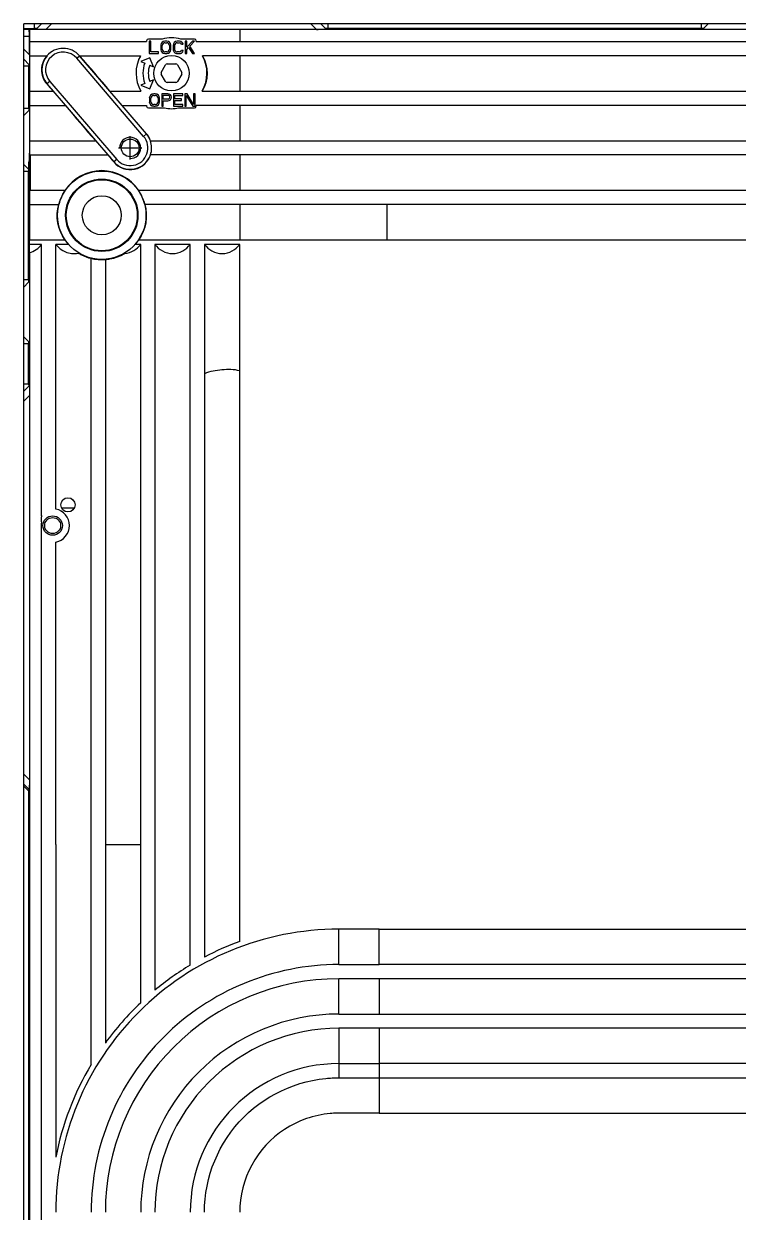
# Model space of a CAD drawing. Extents: x 0 to 1000, y 0 to 562.
# Drawn here: x 0 to 201.4, y 227.4 to 562.5 of the extents above; entities that cross this region are included whole.
import ezdxf

# ---------------------------------------------------------------- set-up
doc = ezdxf.new("R2010")
doc.units = 0
doc.layers.add('CABINET', color=8, linetype='Continuous')

# ---------------------------------------------------------------- blocks, each defined once
blk = doc.blocks.new('UDM_LAMINA_S-MAX')
at = {"layer": 'CABINET'}
for p, q in [((0, 0), (0, 562.5)), ((1000, 562.5), (0, 562.5)), ((0, 561.18), (3, 561.18)), ((0, 560.96), (1.54, 560.96)), ((1.54, 560.96), (1.57, 560.93)), ((6.26, 560.93), (1.57, 560.93)), ((3, 561.18), (3, 562.5)), ((3.46, 560.96), (5, 562.5)), ((6.26, 560.93), (7.83, 562.5)), ((60.91, 560.93), (6.26, 560.93)), ((60.91, 560.93), (60.91, 557.47)), ((82.49, 560.93), (60.91, 560.93)), ((80.92, 562.5), (82.49, 560.93)), ((917.51, 560.93), (82.49, 560.93)), ((83.75, 562.5), (85.29, 560.96)), ((85.75, 562.5), (85.75, 561.18)), ((191, 561.18), (85.75, 561.18)), ((191, 562.5), (191, 561.18)), ((193, 562.5), (191.63, 561.13)), ((0, 558.96), (1.57, 558.96)), ((1.57, 553.76), (1.57, 558.96)), ((1.6, 557.47), (1.6, 553.47)), ((1.6, 557.47), (34.65, 557.47)), ((34.65, 557.7), (34.65, 557.47)), ((39.03, 558.2), (35.15, 558.2)), ((35.4, 557.6), (35.4, 554.1)), ((35.84, 557.6), (35.4, 557.6)), ((35.84, 554.55), (35.84, 557.6)), ((38.61, 556.51), (38.61, 555.19)), ((39.05, 555.3), (39.05, 556.41)), ((40.34, 557.6), (39.78, 557.6)), ((39.78, 557.15), (40.34, 557.15)), ((41.07, 556.41), (41.07, 555.3)), ((41.51, 555.19), (41.51, 556.51)), ((42.11, 556.41), (42.11, 555.29)), ((42.55, 555.29), (42.55, 556.41)), ((43.93, 557.6), (43.28, 557.6)), ((43.28, 557.15), (43.93, 557.15)), ((48.15, 558.2), (44.27, 558.2)), ((44.51, 556.71), (44.95, 556.71)), ((45.54, 557.6), (45.54, 554.1)), ((45.97, 557.6), (45.54, 557.6)), ((45.97, 555.89), (45.97, 557.6)), ((47.58, 557.6), (45.97, 555.89)), ((46.85, 556.19), (48.16, 557.6)), ((48.16, 557.6), (47.58, 557.6)), ((48.65, 557.47), (48.65, 557.7)), ((48.65, 557.47), (937.79, 557.47)), ((1.41, 553.91), (0, 555.33)), ((1.6, 553.47), (6.54, 553.47)), ((14.92, 552.77), (15.72, 553.46)), ((34.6, 531.44), (15.71, 553.48)), ((15.71, 553.47), (32.95, 553.47)), ((35.4, 554.1), (38.03, 554.1)), ((38.03, 554.55), (35.84, 554.55)), ((38.03, 554.1), (38.03, 554.55)), ((40.34, 554.55), (39.78, 554.55)), ((39.78, 554.11), (40.34, 554.11)), ((43.93, 554.55), (43.28, 554.55)), ((43.28, 554.1), (43.93, 554.1)), ((44.95, 554.99), (44.51, 554.99)), ((44.88, 554.62), (44.95, 554.99)), ((45.54, 554.1), (45.97, 554.1)), ((45.97, 555.29), (46.48, 555.81)), ((45.97, 554.1), (45.97, 555.29)), ((46.48, 555.81), (47.58, 554.1)), ((48.16, 554.1), (46.85, 556.19)), ((47.58, 554.1), (48.16, 554.1)), ((937.79, 553.47), (50.35, 553.47)), ((60.91, 553.47), (60.91, 543.5)), ((1.54, 550.96), (0, 552.5)), ((1.4, 550.5), (0, 550.5)), ((1.4, 538.62), (1.4, 550.5)), ((33.8, 530.75), (14.92, 552.77)), ((35.57, 552.94), (33.02, 551.88)), ((33.02, 551.88), (34.13, 551.42)), ((35.51, 550.85), (36.62, 550.39)), ((36.62, 550.39), (35.57, 552.94)), ((38.78, 548.8), (40, 550.91)), ((40.43, 551.16), (42.87, 551.16)), ((43.3, 550.91), (44.52, 548.8)), ((7.33, 546.26), (6.49, 545.54)), ((7.33, 546.26), (26.2, 524.25)), ((36.62, 546.71), (35.51, 546.25)), ((35.57, 544.16), (36.62, 546.71)), ((40, 546.19), (38.78, 548.3)), ((44.52, 548.3), (43.3, 546.19)), ((1.6, 543.5), (1.6, 539.5)), ((1.6, 543.5), (8.31, 543.5)), ((6.53, 545.58), (25.4, 523.56)), ((24.26, 543.5), (33.02, 543.5)), ((34.13, 545.68), (33.02, 545.22)), ((33.02, 545.22), (35.57, 544.16)), ((42.87, 545.94), (40.43, 545.94)), ((50.28, 543.5), (937.79, 543.5)), ((35.41, 541.5), (35.41, 540.5)), ((35.83, 540.5), (35.83, 541.5)), ((36.63, 542.3), (37.08, 542.3)), ((37.08, 539.7), (36.63, 539.7)), ((37.06, 542.75), (36.65, 542.75)), ((37.88, 541.5), (37.88, 540.5)), ((38.31, 540.5), (38.31, 541.5)), ((38.9, 542.75), (38.9, 539.25)), ((40.65, 542.75), (38.9, 542.75)), ((39.34, 541.26), (39.34, 542.38)), ((39.34, 542.38), (40.72, 542.38)), ((40.72, 541.26), (39.34, 541.26)), ((39.34, 539.25), (39.34, 540.81)), ((39.34, 540.81), (40.65, 540.81)), ((42.18, 542.75), (42.18, 539.25)), ((44.81, 542.75), (42.18, 542.75)), ((42.62, 541.34), (42.62, 542.3)), ((42.62, 542.3), (44.81, 542.3)), ((44.51, 541.34), (42.62, 541.34)), ((42.62, 539.7), (42.62, 540.89)), ((42.62, 540.89), (44.51, 540.89)), ((44.81, 539.7), (42.62, 539.7)), ((44.51, 540.89), (44.51, 541.34)), ((44.81, 542.3), (44.81, 542.75)), ((44.81, 539.25), (44.81, 539.7)), ((45.39, 542.75), (45.39, 539.25)), ((46.05, 542.75), (45.39, 542.75)), ((45.83, 539.25), (45.83, 542.3)), ((45.83, 542.3), (47.65, 539.25)), ((47.87, 539.77), (46.05, 542.75)), ((47.87, 542.75), (47.87, 539.77)), ((48.31, 542.75), (47.87, 542.75)), ((48.31, 539.25), (48.31, 542.75)), ((1.4, 538.62), (0, 538.62)), ((1.41, 538.05), (0, 536.67)), ((1.6, 539.5), (11.74, 539.5)), ((27.68, 539.5), (34.65, 539.5)), ((34.65, 539.5), (34.65, 539.25)), ((35.15, 538.75), (39.66, 538.75)), ((36.65, 539.25), (37.06, 539.25)), ((38.9, 539.25), (39.34, 539.25)), ((42.18, 539.25), (44.81, 539.25)), ((43.64, 538.75), (48.15, 538.75)), ((45.39, 539.25), (45.83, 539.25)), ((47.65, 539.25), (48.31, 539.25)), ((48.65, 539.25), (48.65, 539.5)), ((937.79, 539.5), (48.65, 539.5)), ((60.91, 539.5), (60.91, 529.53)), ((1.6, 529.53), (1.6, 526.02)), ((1.6, 529.53), (20.29, 529.53)), ((30, 524.2), (30, 530.8)), ((34.63, 531.47), (33.8, 530.75)), ((35.7, 529.53), (937.79, 529.53)), ((26.7, 527.5), (33.3, 527.5)), ((1.37, 521.48), (0, 522.85)), ((1.89, 525.53), (23.72, 525.53)), ((26.2, 524.25), (25.36, 523.53)), ((937.79, 525.53), (35.72, 525.53)), ((60.91, 525.53), (60.91, 515.56)), ((1.32, 520.85), (0, 520.85)), ((1.32, 490.25), (1.32, 520.85)), ((1.6, 515.07), (1.6, 511.56)), ((1.89, 515.56), (11.69, 515.56)), ((32.31, 515.56), (937.79, 515.56)), ((1.6, 511.56), (9.88, 511.56)), ((937.79, 511.56), (34.12, 511.56)), ((60.91, 511.56), (60.91, 501.59)), ((102.33, 511.56), (102.33, 501.59)), ((1.57, 497.91), (1.6, 500.29)), ((1.6, 500.29), (1.6, 501.59)), ((1.6, 501.59), (11.58, 501.59)), ((5.03, 500.29), (1.6, 500.29)), ((5.03, 423.79), (5.03, 500.29)), ((9.03, 425.67), (9.03, 500.29)), ((12.57, 500.29), (9.03, 500.29)), ((32.97, 500.29), (31.43, 500.29)), ((32.42, 501.59), (937.79, 501.59)), ((32.97, 286.45), (32.97, 500.29)), ((36.97, 500.29), (36.97, 289.99)), ((46.94, 500.29), (36.97, 500.29)), ((46.94, 297.06), (46.94, 500.29)), ((50.94, 500.29), (50.94, 299.31)), ((60.91, 500.29), (50.94, 500.29)), ((60.91, 303.74), (60.91, 500.29)), ((1.57, 497.91), (1.57, 8.74)), ((19, 269.01), (19, 496.37)), ((23, 496.04), (23, 275.08)), ((1.32, 490.25), (0, 490.25)), ((1.37, 489.62), (0, 488.25)), ((1.37, 472.88), (0, 474.25)), ((1.32, 472.25), (0, 472.25)), ((1.32, 460.9), (1.32, 472.25)), ((1.32, 460.9), (0, 460.9)), ((0, 458.9), (1.54, 460.44)), ((0, 456.07), (1.57, 457.64)), ((10.64, 426), (14.25, 426)), ((5.03, 140.81), (5.03, 421.69)), ((9.03, 331.07), (9.03, 416.33)), ((1.57, 349.34), (0, 350.92)), ((1.54, 346.55), (0, 348.09)), ((1.32, 346.23), (0, 347.49)), ((1.32, 346.23), (1.54, 346.55)), ((1.32, 346.23), (1.32, 179.65)), ((9.03, 331.07), (9.03, 242.9)), ((23, 331.07), (32.97, 331.07)), ((88.85, 297.22), (88.85, 307.19)), ((100.24, 307.19), (88.85, 307.19)), ((100.24, 297.22), (100.24, 307.19)), ((88.85, 297.22), (100.24, 297.22)), ((88.85, 283.25), (88.85, 293.22)), ((500, 293.22), (88.85, 293.22)), ((100.24, 293.22), (100.24, 283.25)), ((88.85, 283.25), (488.2, 283.25)), ((88.85, 279.25), (88.85, 265.28)), ((100.24, 279.25), (88.85, 279.25)), ((100.24, 279.25), (100.24, 269.28)), ((472.63, 279.25), (100.24, 279.25)), ((88.85, 269.28), (100.24, 269.28)), ((100.24, 269.28), (100.24, 255.31)), ((475.31, 269.28), (100.24, 269.28)), ((100.24, 265.28), (477.68, 265.28)), ((100.24, 255.31), (491.04, 255.31))]:
    blk.add_line(p, q, dxfattribs=at)
for points in [[(1.57, 558.96), (1.57, 559.35), (1.57, 559.72), (1.57, 560.06), (1.56, 560.36), (1.56, 560.61), (1.55, 560.8), (1.54, 560.92), (1.54, 560.96)], [(3.58, 561.17), (3.53, 561.17), (3.47, 561.17), (3.41, 561.17), (3.34, 561.18), (3.26, 561.18), (3.17, 561.18), (3.09, 561.18), (3, 561.18)], [(85.75, 561.18), (85.66, 561.18), (85.58, 561.18), (85.49, 561.18), (85.41, 561.18), (85.34, 561.17), (85.28, 561.17), (85.22, 561.17), (85.17, 561.17)], [(191.67, 561.17), (191.65, 561.17), (191.62, 561.17), (191.56, 561.17), (191.47, 561.17), (191.37, 561.17), (191.26, 561.18), (191.13, 561.18), (191, 561.18)], [(6.55, 553.47), (6.22, 553.08), (5.93, 552.66), (5.67, 552.22), (5.45, 551.76), (5.27, 551.24), (5.13, 550.71), (5.04, 550.18), (5, 549.63), (5.01, 549.07), (5.08, 548.51), (5.2, 547.96), (5.37, 547.43), (5.58, 546.92), (5.84, 546.43), (6.15, 545.97), (6.49, 545.54)], [(15.71, 553.47), (15.26, 553.94), (14.76, 554.36), (14.22, 554.72), (13.65, 555.02), (13.04, 555.26), (12.41, 555.43), (11.77, 555.54), (11.13, 555.57), (10.48, 555.54), (9.84, 555.43), (9.21, 555.26), (8.61, 555.02), (8.03, 554.72), (7.49, 554.36), (6.99, 553.94), (6.54, 553.47)], [(24.26, 543.5), (23.22, 544.77), (22.17, 546.03), (21.11, 547.29), (20.04, 548.54), (18.97, 549.78), (17.89, 551.02), (16.8, 552.25), (15.71, 553.48)], [(50.35, 553.47), (50.95, 552.32), (51.38, 551.08), (51.65, 549.79), (51.73, 548.48), (51.63, 547.16), (51.35, 545.88), (50.89, 544.65), (50.28, 543.5)], [(1.4, 551.02), (1.4, 550.97), (1.4, 550.92), (1.4, 550.86), (1.4, 550.8), (1.4, 550.73), (1.4, 550.65), (1.4, 550.58), (1.4, 550.5)], [(1.58, 550.97), (1.57, 550.49), (1.57, 550.01), (1.57, 549.53), (1.57, 549.05), (1.57, 547.66), (1.57, 546.28), (1.58, 544.89), (1.6, 543.5)], [(1.4, 538.62), (1.4, 538.52), (1.4, 538.43), (1.4, 538.34), (1.4, 538.25), (1.4, 538.18), (1.4, 538.12), (1.41, 538.08), (1.41, 538.05)], [(1.6, 539.5), (1.58, 538.26), (1.57, 537.01), (1.57, 535.76), (1.57, 534.52), (1.57, 533.27), (1.57, 532.02), (1.58, 530.78), (1.6, 529.53)], [(11.74, 539.5), (12.78, 538.23), (13.83, 536.97), (14.89, 535.72), (15.95, 534.47), (17.02, 533.22), (18.1, 531.98), (19.19, 530.75), (20.29, 529.53)], [(35.7, 529.53), (35.66, 529.65), (35.62, 529.78), (35.57, 529.9), (35.52, 530.02), (35.34, 530.41), (35.13, 530.78), (34.9, 531.14), (34.63, 531.47)], [(35.72, 525.53), (35.87, 526.02), (35.97, 526.52), (36.03, 527.02), (36.05, 527.53), (36.03, 528.04), (35.96, 528.55), (35.85, 529.05), (35.7, 529.53)], [(1.37, 521.48), (1.39, 521.5), (1.4, 521.61), (1.42, 521.79), (1.43, 522.06), (1.44, 522.39), (1.46, 522.8), (1.47, 523.28), (1.48, 523.82)], [(1.6, 515.07), (1.58, 516.44), (1.57, 517.81), (1.57, 519.18), (1.56, 520.55), (1.57, 521.91), (1.57, 523.28), (1.58, 524.65), (1.6, 526.02)], [(1.6, 526.02), (1.6, 525.94), (1.61, 525.87), (1.63, 525.79), (1.66, 525.72), (1.7, 525.65), (1.76, 525.59), (1.82, 525.55), (1.89, 525.53)], [(1.89, 515.56), (1.88, 516.81), (1.87, 518.05), (1.87, 519.3), (1.86, 520.55), (1.87, 521.79), (1.87, 523.04), (1.88, 524.29), (1.89, 525.53)], [(25.36, 523.53), (25.92, 522.94), (26.56, 522.44), (27.26, 522.02), (28.01, 521.7), (28.81, 521.49), (29.62, 521.38), (30.44, 521.39), (31.25, 521.5), (32.04, 521.72), (32.79, 522.05), (33.49, 522.47), (34.12, 522.99), (34.65, 523.54), (35.09, 524.16), (35.46, 524.83), (35.72, 525.53)], [(1.33, 521.52), (1.33, 521.5), (1.33, 521.47), (1.33, 521.41), (1.33, 521.32), (1.33, 521.22), (1.32, 521.11), (1.32, 520.98), (1.32, 520.85)], [(32.31, 515.56), (31.43, 516.76), (30.4, 517.83), (29.23, 518.78), (27.96, 519.57), (26.55, 520.23), (25.07, 520.7), (23.55, 520.98), (22, 521.08), (20.45, 520.98), (18.93, 520.7), (17.45, 520.23), (16.04, 519.57), (14.77, 518.78), (13.6, 517.83), (12.57, 516.76), (11.69, 515.56)], [(1.89, 515.56), (1.82, 515.55), (1.76, 515.5), (1.7, 515.44), (1.66, 515.37), (1.63, 515.3), (1.61, 515.23), (1.6, 515.15), (1.6, 515.07)], [(1.6, 511.56), (1.58, 510.31), (1.57, 509.07), (1.57, 507.82), (1.57, 506.58), (1.57, 505.33), (1.57, 504.08), (1.58, 502.84), (1.6, 501.59)], [(11.58, 501.59), (10.89, 502.7), (10.33, 503.88), (9.89, 505.12), (9.6, 506.4), (9.45, 507.7), (9.45, 509), (9.59, 510.3), (9.88, 511.56)], [(34.12, 511.56), (34.41, 510.3), (34.55, 509), (34.55, 507.7), (34.4, 506.4), (34.11, 505.12), (33.67, 503.88), (33.11, 502.7), (32.42, 501.59)], [(1.57, 497.91), (2.09, 498.08), (2.59, 498.3), (3.06, 498.56), (3.52, 498.85), (3.93, 499.17), (4.32, 499.52), (4.69, 499.9), (5.03, 500.29)], [(9.03, 500.29), (9.6, 499.65), (10.25, 499.07), (10.97, 498.57), (11.73, 498.17), (12.16, 498.01), (12.59, 497.88), (13.04, 497.78), (13.49, 497.72), (13.95, 497.69), (14.41, 497.71), (14.87, 497.76), (15.32, 497.85)], [(28.47, 497.71), (29.14, 497.82), (29.8, 498), (30.43, 498.25), (31.04, 498.57), (31.58, 498.94), (32.08, 499.35), (32.54, 499.8), (32.97, 500.29)], [(36.97, 500.29), (37.43, 499.76), (37.94, 499.27), (38.5, 498.83), (39.1, 498.46), (39.77, 498.13), (40.48, 497.89), (41.21, 497.74), (41.95, 497.69), (42.7, 497.74), (43.43, 497.89), (44.13, 498.13), (44.81, 498.46), (45.41, 498.83), (45.96, 499.27), (46.47, 499.76), (46.94, 500.29)], [(50.94, 500.29), (51.4, 499.76), (51.92, 499.27), (52.47, 498.84), (53.07, 498.46), (53.74, 498.14), (54.45, 497.9), (55.18, 497.75), (55.92, 497.69), (56.67, 497.74), (57.4, 497.89), (58.11, 498.13), (58.78, 498.46), (59.38, 498.83), (59.93, 499.27), (60.44, 499.76), (60.91, 500.29)], [(15.32, 497.85), (15.54, 497.71), (15.77, 497.58), (16, 497.46), (16.24, 497.33), (16.9, 497.03), (17.59, 496.76), (18.29, 496.54), (19, 496.37)], [(23, 496.04), (23.33, 496.06), (23.66, 496.09), (23.98, 496.13), (24.31, 496.18), (25.4, 496.41), (26.47, 496.75), (27.49, 497.19), (28.47, 497.71)], [(1.32, 490.25), (1.32, 490.12), (1.32, 489.99), (1.33, 489.88), (1.33, 489.78), (1.33, 489.69), (1.33, 489.63), (1.33, 489.6), (1.33, 489.58)], [(1.33, 472.92), (1.33, 472.9), (1.33, 472.87), (1.33, 472.81), (1.33, 472.72), (1.33, 472.62), (1.32, 472.51), (1.32, 472.38), (1.32, 472.25)], [(60.91, 464.64), (60.29, 464.77), (59.66, 464.87), (59.03, 464.93), (58.4, 464.97), (57.77, 464.99), (57.13, 464.98), (56.5, 464.96), (55.87, 464.92), (55.24, 464.85), (54.61, 464.77), (53.98, 464.67), (53.36, 464.55), (52.74, 464.4), (52.13, 464.23), (51.53, 464.04), (50.94, 463.81)], [(1.32, 460.9), (1.32, 460.86), (1.32, 460.81), (1.32, 460.77), (1.32, 460.73), (1.32, 460.68), (1.32, 460.64), (1.32, 460.6), (1.32, 460.56)], [(1.57, 349.34), (1.57, 349.11), (1.57, 348.88), (1.57, 348.65), (1.57, 348.42), (1.57, 348.31), (1.57, 348.2), (1.57, 348.09), (1.57, 347.98), (1.57, 347.87), (1.57, 347.77), (1.56, 347.66), (1.56, 347.56), (1.56, 347.46), (1.56, 347.37), (1.56, 347.27), (1.56, 347.18), (1.56, 347.1), (1.56, 347.02), (1.56, 346.94), (1.55, 346.86), (1.55, 346.83), (1.55, 346.8), (1.55, 346.77), (1.55, 346.74), (1.55, 346.71), (1.55, 346.69), (1.55, 346.66), (1.55, 346.64), (1.54, 346.62), (1.54, 346.61), (1.54, 346.59), (1.54, 346.58), (1.54, 346.57), (1.54, 346.56), (1.54, 346.56), (1.54, 346.55)], [(100.24, 307.19), (113.71, 307.19), (127.18, 307.19), (140.65, 307.19), (154.12, 307.19), (167.58, 307.19), (181.05, 307.19), (194.52, 307.19), (207.99, 307.19)], [(207.8, 297.22), (194.36, 297.22), (180.91, 297.22), (167.47, 297.22), (154.02, 297.22), (140.58, 297.22), (127.13, 297.22), (113.69, 297.22), (100.24, 297.22)], [(50.94, 227.37), (50.99, 229.23), (51.12, 231.09), (51.35, 232.93), (51.67, 234.77), (52.08, 236.58), (52.57, 238.38), (53.16, 240.14), (53.83, 241.88), (54.58, 243.58), (55.42, 245.24), (56.33, 246.86), (57.33, 248.43), (58.4, 249.95), (59.55, 251.42), (60.76, 252.83), (62.04, 254.18), (63.39, 255.46), (64.8, 256.68), (66.27, 257.82), (67.79, 258.89), (69.36, 259.89), (70.98, 260.8), (72.64, 261.64), (74.34, 262.39), (76.08, 263.06), (77.85, 263.65), (79.64, 264.14), (81.45, 264.55), (82.37, 264.72), (83.29, 264.87), (84.21, 264.99), (85.13, 265.1), (85.6, 265.14), (86.06, 265.18), (86.53, 265.21), (86.99, 265.23), (87.46, 265.25), (87.92, 265.27), (88.39, 265.28), (88.85, 265.28)], [(88.85, 265.28), (89.56, 265.28), (90.27, 265.28), (90.99, 265.27), (91.7, 265.27), (92.41, 265.27), (93.12, 265.27), (93.84, 265.27), (94.55, 265.28), (95.97, 265.28), (97.4, 265.28), (98.82, 265.28), (100.24, 265.28)], [(100.24, 255.31), (99.38, 255.31), (98.52, 255.31), (97.65, 255.31), (96.79, 255.31), (95.93, 255.31), (95.06, 255.31), (94.2, 255.31), (93.33, 255.31), (92.47, 255.31), (91.61, 255.31), (90.74, 255.31), (89.88, 255.31), (89.45, 255.31), (89.02, 255.31), (88.58, 255.31), (88.15, 255.3), (87.72, 255.29), (87.29, 255.27), (86.86, 255.24), (86.43, 255.2), (85.57, 255.12), (84.71, 255), (83.86, 254.86), (83.01, 254.69), (82.17, 254.5), (81.34, 254.28), (80.51, 254.03), (79.69, 253.76), (78.07, 253.15), (76.5, 252.43), (74.98, 251.62), (73.5, 250.72), (72.09, 249.73), (70.74, 248.65), (69.46, 247.49), (68.25, 246.25), (67.13, 244.94), (66.08, 243.57), (65.13, 242.13), (64.26, 240.64), (63.49, 239.09), (62.81, 237.5), (62.23, 235.87), (61.76, 234.21), (61.39, 232.52), (61.12, 230.82), (60.96, 229.1), (60.91, 227.37)]]:
    blk.add_lwpolyline(points, dxfattribs=at)
for centre, radius in [((41.65, 548.55), 5), ((30, 527.5), 2.5), ((22, 508.5), 12.46), ((22, 508.5), 10.2), ((22, 508.5), 10), ((22, 508.5), 5.5), ((12.45, 426.85), 2), ((8.15, 421), 2.75), ((8.15, 421), 2.25)]:
    blk.add_circle(centre, radius, dxfattribs=at)
for centre, radius, start, end in [((399.46, 561.97), 397.89, -179.8508, -179.3528), ((82.52, 767.69), 206.76, -90.0085, -89.7044), ((35.15, 557.7), 0.5, 90, -180), ((39.84, 556.36), 1.25, 93.1807, 172.7538), ((41.65, 548.55), 10, 74.7964, 105.2036), ((39.84, 556.36), 0.8, 94.9565, 176.2496), ((40.27, 556.36), 1.25, 7.2462, 86.8193), ((40.27, 556.36), 0.8, 3.7504, 85.0435), ((43.3, 556.41), 1.19, 91.2062, -180), ((43.29, 556.41), 0.745, 91.2062, -180), ((43.93, 556.57), 1.03, 7.6035, 90), ((43.93, 556.55), 0.604, 15.0989, 90), ((48.15, 557.7), 0.5, 0, 90), ((312.36, 549.69), 310.79, 179.302, 179.7629), ((11.13, 549.52), 6.05, 139.1804, -139.3987), ((11.13, 549.52), 5, 40.6013, -139.3987), ((41.65, 548.55), 10, 150.5118, -149.6821), ((40.96, 548.6), 9.37, 148.7011, 156.1665), ((39.84, 555.35), 1.25, -172.7538, -93.1807), ((39.84, 555.35), 0.8, -176.2496, -94.9565), ((40.27, 555.35), 0.8, -85.0435, -3.7504), ((40.27, 555.35), 1.25, -86.8193, -7.2462), ((43.28, 555.27), 1.17, 178.7938, -90), ((43.29, 555.29), 0.745, 180, -91.2062), ((43.93, 555.15), 0.604, -90, -15.0989), ((43.93, 555.22), 1.12, -90, -32.3856), ((41.65, 548.55), 10, -30.3179, 29.4882), ((41.65, 548.55), 8.05, 159.1144, -159.1144), ((41.65, 548.55), 6.55, 159.4841, -159.4841), ((40.43, 550.66), 0.5, 89.9998, 149.9998), ((42.87, 550.66), 0.5, 29.9998, 89.9998), ((39.21, 548.55), 0.5, 149.9998, -150.0002), ((44.09, 548.55), 0.5, -30.0002, 29.9998), ((157.21, 678.15), 200.75, -138.6598, -137.8779), ((40.43, 546.44), 0.5, -150.0002, -90.0002), ((42.87, 546.44), 0.5, -90.0002, -30.0002), ((36.65, 541.5), 1.25, 90, 180), ((36.65, 540.5), 1.25, 180, -90), ((36.63, 541.5), 0.8, 90, 180), ((36.63, 540.5), 0.8, 180, -90), ((37.06, 541.5), 1.25, 0, 90), ((37.06, 540.5), 1.25, -90, 0), ((37.08, 541.5), 0.8, 0, 90), ((37.08, 540.5), 0.8, -90, 0), ((40.65, 541.78), 0.968, -90, 90), ((40.62, 541.82), 0.568, -79.6649, 79.6649), ((35.15, 539.25), 0.5, 180, -90), ((41.65, 548.55), 10, -101.4783, -78.5217), ((48.15, 539.25), 0.5, -90, 0), ((30, 527.5), 5, -139.3987, 40.6013), ((30, 527.5), 3, -90, 180), ((30, 527.5), 6.05, 19.5916, 40.6013), ((149.02, 626.87), 161.15, -141.0372, -140.1133), ((30, 527.5), 6.05, -139.3987, -18.9602), ((22, 508.5), 12.5, 145.6049, 165.8243), ((22, 508.5), 12.5, 14.1757, 34.3951), ((22, 508.5), 12.5, -146.4447, -138.9491), ((22, 508.5), 12.5, -41.0509, -33.5553), ((22, 508.5), 12.5, -103.8978, -85.4208), ((8.15, 421), 4.75, -79.3519, 79.3517), ((8.65, 422.74), 3.77, 163.7768, 179.9472), ((8.65, 422.74), 3.77, -179.9472, -163.7768), ((88.85, 227.37), 79.82, 89.9972, 179.9976), ((88.82, 227.44), 81.25, 110.0921, 117.7913), ((88.85, 227.37), 69.85, 89.9968, 179.9973), ((88.84, 227.39), 81.3, 121.0225, 129.6438), ((88.85, 227.37), 65.85, 89.9968, 179.9972), ((88.82, 227.4), 81.28, 133.4017, 144.0753), ((88.85, 227.37), 55.88, 89.9963, 179.9969), ((88.85, 227.37), 51.88, 89.9961, 179.9965), ((88.82, 227.38), 81.29, 149.2011, 168.9938), ((88.85, 227.37), 41.91, 89.997, 179.9958)]:
    blk.add_arc(centre, radius, start, end, dxfattribs=at)

msp = doc.modelspace()

# ---------------------------------------------------------------- block references
at = {"layer": 'CABINET'}
msp.add_blockref('UDM_LAMINA_S-MAX', (0, 0), dxfattribs=at)

doc.saveas('drawing.dxf')
